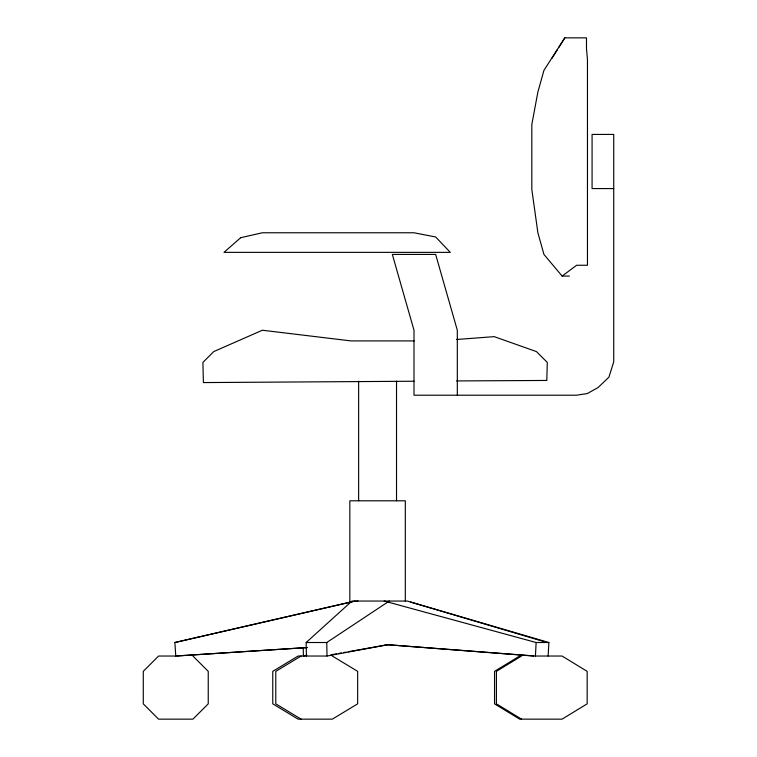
<?xml version="1.0" encoding="UTF-8"?>
<svg xmlns="http://www.w3.org/2000/svg" width="757" height="757" viewBox="0 0 757 757"><rect width="100%" height="100%" fill="white"/><g stroke="black" fill="none" stroke-linecap="round" stroke-linejoin="round"><path stroke-width="1.14" d="M385.436 644.548L535.426 656.035L536.126 642.513L384.178 601.049M548.153 656.035L548.863 642.513L407.238 601.049L351.996 601.049L306.15 642.513L306.424 656.035M551.815 58.526L557.389 49.659M558.628 47.691L564.826 37.85L586.486 37.85L586.486 48.675L587.46 59.51L587.46 265.262L576.626 265.262L562.12 276.087L543.942 254.428L537.886 232.768L531.821 189.458L531.821 124.479L537.886 91.994L543.942 70.335L564.826 37.85M389.306 601.049L326.75 642.513L306.15 642.513M519.671 656.035L494.548 671.345L494.548 703.84L519.671 719.15L562.044 719.15L587.167 703.84L587.167 671.345L562.044 656.035L535.426 656.035M521.526 656.035L496.412 671.345L496.412 703.84L521.526 719.15M301.116 656.035L275.785 671.345L275.785 703.84L301.116 719.15M306.803 655.221L303.406 656.035L303.245 648.143M307.55 647.528L175.756 656.035L174.886 642.513L349.687 602.307M355.175 601.049L174.886 642.513M332.323 656.035L357.654 671.345L357.654 703.84L332.323 719.15L298.097 719.15L272.766 703.84L272.766 671.345L298.097 656.035L327.015 656.035L387.792 644.718M330.941 654.796L336.733 653.774M339.041 653.357L341.36 652.95M343.669 652.534L345.987 652.127M348.305 651.711L387.641 644.718M352.156 601.929L349.838 602.279L349.838 500.793L405.317 500.793L405.317 601.049M355.639 601.399L357.966 601.049M456.499 339.496L494.217 336.647L536.467 351.598L547.292 362.433L546.8 380.449L456.613 380.932M176.93 655.959L306.301 647.604M414.088 381.235L203.396 382.578L202.904 362.433L213.729 351.598L262.386 330.232L351.011 340.915L414.23 340.915M613.728 188.569L592.078 188.569L592.078 134.424L613.728 134.424L613.728 361.837L608.921 377.156L598.087 387.546L587.262 393.564L576.427 395.211L413.994 395.211L413.994 330.232L392.334 254.428L435.654 254.428L457.313 330.232L457.313 395.211M562.12 276.087L569.378 276.087M536.126 642.513L548.863 642.513M175.756 656.035L158.582 656.035L143.272 671.345L143.272 703.84L158.582 719.15L192.931 719.15L208.241 703.84L208.241 671.345L192.931 656.035M385.351 644.548L533.562 656.035M410.597 602.042L543.611 641.51M326.75 642.513L327.015 656.035M396.526 381.159L396.526 500.793M358.629 381.159L358.629 500.793M240.726 237.679L223.977 252.365L450.311 252.365L435.654 236.979L413.994 232.768L262.386 232.768L240.726 237.679"/></g></svg>
